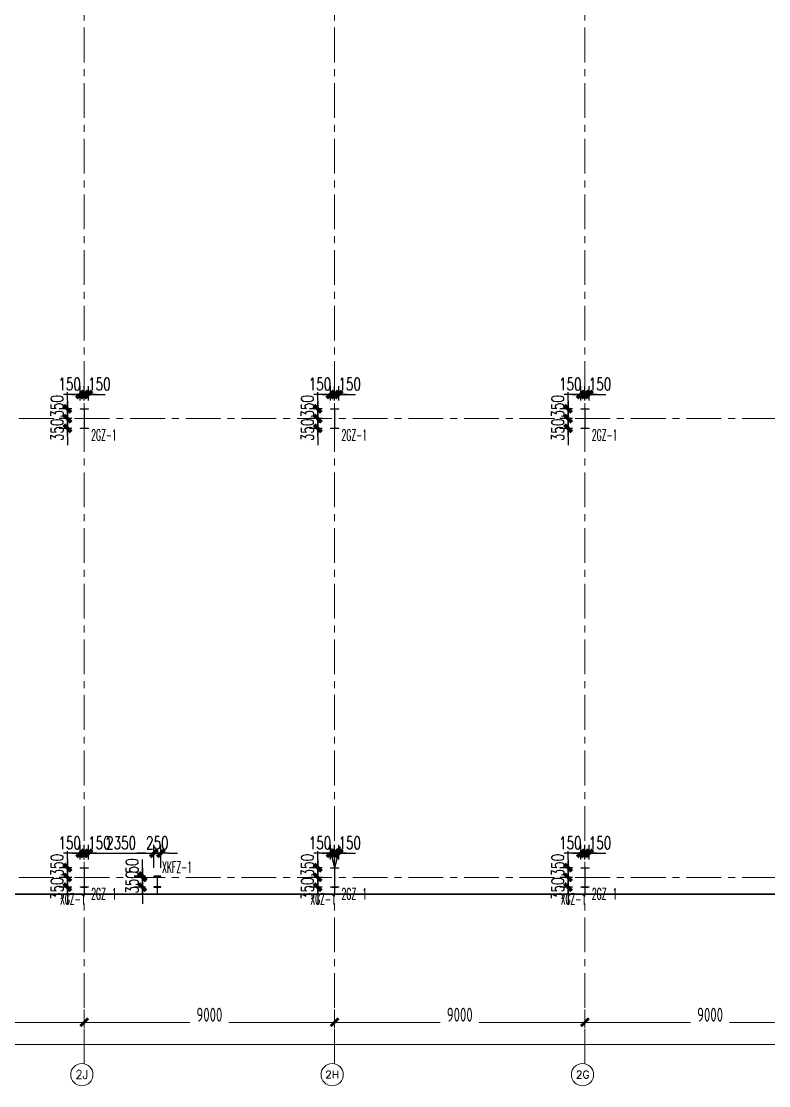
# Model space of a CAD drawing. Extents: x -1201378 to 2367219, y -619313 to 244905.
# Drawn here: x 141979 to 168850, y -71587 to -33310 of the extents above; entities that cross this region are included whole.
import ezdxf
from ezdxf.enums import TextEntityAlignment as Align

# ---------------------------------------------------------------- set-up
doc = ezdxf.new("R2010")
doc.units = 0
doc.header["$LTSCALE"] = 1000
doc.linetypes.add('CENTER', pattern=[2, 1.25, -0.25, 0.25, -0.25])
doc.linetypes.add('HIDDEN', pattern=[0.375, 0.25, -0.125])
doc.layers.get('0').update_dxf_attribs({"linetype": 'CONTINUOUS'})
doc.layers.get('Defpoints').update_dxf_attribs({"linetype": 'CONTINUOUS'})
for name, color, linetype in [('A-AXIS-DP', 126, 'CONTINUOUS'), ('S-CJGC', 5, 'CONTINUOUS'), ('S-DIMZ', 115, 'CONTINUOUS'), ('S-SGJ', 21, 'CONTINUOUS'), ('S-SHAPE2', 165, 'HIDDEN')]:
    doc.layers.add(name, color=color, linetype=linetype)
for name, color, linetype, lineweight in [('S-axis', 111, 'CONTINUOUS', 0), ('S-col', 2, 'CONTINUOUS', 0), ('S-dote', 5, 'CENTER', 0)]:
    doc.layers.add(name, color=color, linetype=linetype, lineweight=lineweight)
doc.styles.add('_TCH_AXIS', font='COMPLEX', dxfattribs={"bigfont": 'GBCBIG'})
doc.styles.add('SS1', font='tj-romans1.shx', dxfattribs={"width": 0.7, "bigfont": 'tj-hztxt1.shx'})
doc.styles.add('TSSD_Dimension', font='tssdeng.shx', dxfattribs={"width": 0.7, "bigfont": 'hztxt.shx'})
doc.dimstyles.new('S-150-ARCHI', dxfattribs={"dimscale": 150, "dimtxt": 3, "dimasz": 2, "dimexe": 2, "dimexo": 2, "dimgap": 1, "dimtad": 1, "dimdec": 0, "dimzin": 0, "dimdsep": 46, "dimtxsty": 'SS1', "dimblk1": 'TT', "dimblk2": 'TT', "dimsah": 1, "dimcen": 1, "dimclrd": 256, "dimclre": 256, "dimclrt": 256, "dimadec": 0, "dimazin": 0, "dimtfac": 1, "dimtdec": 0, "dimtix": 1, "dimtmove": 2, "dimatfit": 0, "dimldrblk": 'TT', "dimfxl": 2, "dimtolj": 1, "dimtzin": 0, "dimarcsym": 0})
doc.dimstyles.new('TSSD_200_200', dxfattribs={"dimtxt": 500, "dimasz": 200, "dimexe": 200, "dimexo": 500, "dimgap": 200, "dimtad": 1, "dimdec": 0, "dimzin": 0, "dimdsep": 46, "dimtxsty": 'TSSD_Dimension', "dimblk": 'ARCHTICK', "dimcen": 0, "dimdle": 200, "dimclrt": 7, "dimadec": 0, "dimazin": 0, "dimtfac": 1, "dimtdec": 0, "dimtix": 1, "dimtmove": 2, "dimatfit": 3, "dimfxl": 1, "dimtolj": 1, "dimtzin": 0, "dimarcsym": 0})

# ---------------------------------------------------------------- blocks, each defined once
blk = doc.blocks.new('_ArchTick')
at = {"color": 0, "linetype": 'ByBlock', "const_width": 0.5}
blk.add_lwpolyline([(-0.71, -0.71), (0.71, 0.71)], dxfattribs=at)
blk = doc.blocks.new('*D75')
at = {"layer": 'Defpoints', "color": 0, "transparency": 16777216}
for p in [(-164758, -268348), (-155758, -268348), (-155758, -269308)]:
    blk.add_point(p, dxfattribs=at)
at = {"layer": 'S-axis', "color": 0, "lineweight": -2, "transparency": 16777216}
for p, q in [((-164758, -268848), (-164758, -269508)), ((-155758, -268848), (-155758, -269508)), ((-164958, -269308), (-160957, -269308)), ((-155558, -269308), (-159560, -269308))]:
    blk.add_line(p, q, dxfattribs=at)
at = {"layer": 'S-axis', "color": 0, "lineweight": -2, "transparency": 16777216, "xscale": 200, "yscale": 200, "zscale": 200, "rotation": 180}
blk.add_blockref('_ArchTick', (-164758, -269308), dxfattribs=at)
at = {"layer": 'S-axis', "color": 0, "lineweight": -2, "transparency": 16777216, "xscale": 200, "yscale": 200, "zscale": 200}
blk.add_blockref('_ArchTick', (-155758, -269308), dxfattribs=at)
at = {"layer": 'S-axis', "color": 7, "transparency": 16777216, "insert": (-160258, -269033), "char_height": 500, "attachment_point": 5, "style": 'TSSD_Dimension'}
blk.add_mtext('\\A1;9000', dxfattribs=at)
blk = doc.blocks.new('*D76')
at = {"layer": 'Defpoints', "color": 0, "transparency": 16777216}
for p in [(-155758, -268348), (-146758, -268348), (-146758, -269308)]:
    blk.add_point(p, dxfattribs=at)
at = {"layer": 'S-axis', "color": 0, "lineweight": -2, "transparency": 16777216}
for p, q in [((-155758, -268848), (-155758, -269508)), ((-146758, -268848), (-146758, -269508)), ((-155958, -269308), (-151957, -269308)), ((-146558, -269308), (-150560, -269308))]:
    blk.add_line(p, q, dxfattribs=at)
at = {"layer": 'S-axis', "color": 0, "lineweight": -2, "transparency": 16777216, "xscale": 200, "yscale": 200, "zscale": 200, "rotation": 180}
blk.add_blockref('_ArchTick', (-155758, -269308), dxfattribs=at)
at = {"layer": 'S-axis', "color": 0, "lineweight": -2, "transparency": 16777216, "xscale": 200, "yscale": 200, "zscale": 200}
blk.add_blockref('_ArchTick', (-146758, -269308), dxfattribs=at)
at = {"layer": 'S-axis', "color": 7, "transparency": 16777216, "insert": (-151258, -269033), "char_height": 500, "attachment_point": 5, "style": 'TSSD_Dimension'}
blk.add_mtext('\\A1;9000', dxfattribs=at)
blk = doc.blocks.new('*D77')
at = {"layer": 'Defpoints', "color": 0, "transparency": 16777216}
for p in [(-146758, -268348), (-137758, -268348), (-137758, -269308)]:
    blk.add_point(p, dxfattribs=at)
at = {"layer": 'S-axis', "color": 0, "lineweight": -2, "transparency": 16777216}
for p, q in [((-146758, -268848), (-146758, -269508)), ((-137758, -268848), (-137758, -269508)), ((-146958, -269308), (-142957, -269308)), ((-137558, -269308), (-141560, -269308))]:
    blk.add_line(p, q, dxfattribs=at)
at = {"layer": 'S-axis', "color": 0, "lineweight": -2, "transparency": 16777216, "xscale": 200, "yscale": 200, "zscale": 200, "rotation": 180}
blk.add_blockref('_ArchTick', (-146758, -269308), dxfattribs=at)
at = {"layer": 'S-axis', "color": 0, "lineweight": -2, "transparency": 16777216, "xscale": 200, "yscale": 200, "zscale": 200}
blk.add_blockref('_ArchTick', (-137758, -269308), dxfattribs=at)
at = {"layer": 'S-axis', "color": 7, "transparency": 16777216, "insert": (-142258, -269033), "char_height": 500, "attachment_point": 5, "style": 'TSSD_Dimension'}
blk.add_mtext('\\A1;9000', dxfattribs=at)
blk = doc.blocks.new('*D78')
at = {"layer": 'Defpoints', "color": 0, "transparency": 16777216}
for p in [(-137758, -268348), (-128758, -268348), (-128758, -269308)]:
    blk.add_point(p, dxfattribs=at)
at = {"layer": 'S-axis', "color": 0, "lineweight": -2, "transparency": 16777216}
for p, q in [((-137758, -268848), (-137758, -269508)), ((-128758, -268848), (-128758, -269508)), ((-137958, -269308), (-133957, -269308)), ((-128558, -269308), (-132560, -269308))]:
    blk.add_line(p, q, dxfattribs=at)
at = {"layer": 'S-axis', "color": 0, "lineweight": -2, "transparency": 16777216, "xscale": 200, "yscale": 200, "zscale": 200, "rotation": 180}
blk.add_blockref('_ArchTick', (-137758, -269308), dxfattribs=at)
at = {"layer": 'S-axis', "color": 0, "lineweight": -2, "transparency": 16777216, "xscale": 200, "yscale": 200, "zscale": 200}
blk.add_blockref('_ArchTick', (-128758, -269308), dxfattribs=at)
at = {"layer": 'S-axis', "color": 7, "transparency": 16777216, "insert": (-133258, -269033), "char_height": 500, "attachment_point": 5, "style": 'TSSD_Dimension'}
blk.add_mtext('\\A1;9000', dxfattribs=at)
blk = doc.blocks.new('*D92')
at = {"layer": 'Defpoints', "color": 0, "transparency": 16777216}
for p in [(-240958, -268448), (-82958, -268448), (-82958, -270108)]:
    blk.add_point(p, dxfattribs=at)
at = {"layer": 'S-axis', "color": 0, "lineweight": -2, "transparency": 16777216}
for p, q in [((-240958, -268948), (-240958, -270308)), ((-82958, -268948), (-82958, -270308)), ((-241158, -270108), (-162899, -270108)), ((-82758, -270108), (-161018, -270108))]:
    blk.add_line(p, q, dxfattribs=at)
at = {"layer": 'S-axis', "color": 0, "lineweight": -2, "transparency": 16777216, "xscale": 200, "yscale": 200, "zscale": 200, "rotation": 180}
blk.add_blockref('_ArchTick', (-240958, -270108), dxfattribs=at)
at = {"layer": 'S-axis', "color": 0, "lineweight": -2, "transparency": 16777216, "xscale": 200, "yscale": 200, "zscale": 200}
blk.add_blockref('_ArchTick', (-82958, -270108), dxfattribs=at)
at = {"layer": 'S-axis', "color": 7, "transparency": 16777216, "insert": (-161958, -269833), "char_height": 500, "attachment_point": 5, "style": 'TSSD_Dimension'}
blk.add_mtext('\\A1;158000', dxfattribs=at)
blk = doc.blocks.new('nt66')
at = {"layer": 'S-col'}
blk.add_lwpolyline([(-195790, 766820), (-195490, 766820), (-195490, 766808), (-195636, 766808), (-195636, 766132), (-195490, 766132), (-195490, 766120), (-195790, 766120), (-195790, 766132), (-195644, 766132), (-195644, 766808), (-195790, 766808)], close=True, dxfattribs=at)
blk = doc.blocks.new('33333')
for p in [(-5214, -109900), (3786, -109900), (12786, -109900), (-5214, -126400), (3786, -126400), (12786, -126400)]:
    blk.add_blockref('nt66', p)
blk = doc.blocks.new('TT')
blk.add_line((-0.97, 0), (0.97, 0))
at = {"const_width": 0.45}
blk.add_lwpolyline([(-0.44, -0.44), (0.44, 0.44)], dxfattribs=at)
blk = doc.blocks.new('*D4357')
at = {"layer": 'Defpoints', "color": 0, "transparency": 16777216}
for p in [(144242, -63230), (144242, -63748), (144392, -63748)]:
    blk.add_point(p, dxfattribs=at)
at = {"layer": 'S-DIMZ', "lineweight": -2, "transparency": 16777216}
for p, q in [((144242, -63448), (144242, -62930)), ((144392, -63448), (144392, -62930)), ((143942, -63230), (143642, -63230)), ((144392, -63230), (144242, -63230)), ((144692, -63230), (144992, -63230))]:
    blk.add_line(p, q, dxfattribs=at)
at = {"layer": 'S-DIMZ', "lineweight": -2, "transparency": 16777216, "xscale": 300, "yscale": 300, "zscale": 300}
blk.add_blockref('TT', (144242, -63230), dxfattribs=at)
at = {"layer": 'S-DIMZ', "lineweight": -2, "transparency": 16777216, "xscale": 300, "yscale": 300, "zscale": 300, "rotation": 180}
blk.add_blockref('TT', (144392, -63230), dxfattribs=at)
at = {"layer": 'S-DIMZ', "transparency": 16777216, "insert": (144785, -62855), "char_height": 450, "attachment_point": 5, "style": 'SS1'}
blk.add_mtext('\\A1;150', dxfattribs=at)
blk = doc.blocks.new('*D4358')
at = {"layer": 'Defpoints', "color": 0, "transparency": 16777216}
for p in [(144092, -63230), (144092, -63748), (144242, -63748)]:
    blk.add_point(p, dxfattribs=at)
at = {"layer": 'S-DIMZ', "lineweight": -2, "transparency": 16777216}
for p, q in [((144092, -63448), (144092, -62930)), ((144242, -63448), (144242, -62930)), ((143792, -63230), (143492, -63230)), ((144242, -63230), (144092, -63230)), ((144542, -63230), (144842, -63230))]:
    blk.add_line(p, q, dxfattribs=at)
at = {"layer": 'S-DIMZ', "lineweight": -2, "transparency": 16777216, "xscale": 300, "yscale": 300, "zscale": 300}
blk.add_blockref('TT', (144092, -63230), dxfattribs=at)
at = {"layer": 'S-DIMZ', "lineweight": -2, "transparency": 16777216, "xscale": 300, "yscale": 300, "zscale": 300, "rotation": 180}
blk.add_blockref('TT', (144242, -63230), dxfattribs=at)
at = {"layer": 'S-DIMZ', "transparency": 16777216, "insert": (143716, -62855), "char_height": 450, "attachment_point": 5, "style": 'SS1'}
blk.add_mtext('\\A1;150', dxfattribs=at)
blk = doc.blocks.new('*D4359')
at = {"layer": 'Defpoints', "color": 0, "transparency": 16777216}
for p in [(144092, -63748), (143638, -64098), (144092, -64098)]:
    blk.add_point(p, dxfattribs=at)
at = {"layer": 'S-DIMZ', "lineweight": -2, "transparency": 16777216}
for p, q in [((143638, -63448), (143638, -63148)), ((143792, -63748), (143338, -63748)), ((143638, -63748), (143638, -64098)), ((143792, -64098), (143338, -64098)), ((143638, -64398), (143638, -64698))]:
    blk.add_line(p, q, dxfattribs=at)
at = {"layer": 'S-DIMZ', "lineweight": -2, "transparency": 16777216, "xscale": 300, "yscale": 300, "zscale": 300}
for p, rotation in [((143638, -63748), 270), ((143638, -64098), 90)]:
    blk.add_blockref('TT', p, dxfattribs=dict(at, rotation=rotation))
at = {"layer": 'S-DIMZ', "transparency": 16777216, "insert": (143263, -63655), "char_height": 450, "attachment_point": 5, "rotation": 90, "style": 'SS1'}
blk.add_mtext('\\A1;350', dxfattribs=at)
blk = doc.blocks.new('*D4360')
at = {"layer": 'Defpoints', "color": 0, "transparency": 16777216}
for p in [(144092, -64098), (143638, -64448), (144092, -64448)]:
    blk.add_point(p, dxfattribs=at)
at = {"layer": 'S-DIMZ', "lineweight": -2, "transparency": 16777216}
for p, q in [((143638, -63798), (143638, -63498)), ((143792, -64098), (143338, -64098)), ((143638, -64098), (143638, -64448)), ((143792, -64448), (143338, -64448)), ((143638, -64748), (143638, -65048))]:
    blk.add_line(p, q, dxfattribs=at)
at = {"layer": 'S-DIMZ', "lineweight": -2, "transparency": 16777216, "xscale": 300, "yscale": 300, "zscale": 300}
for p, rotation in [((143638, -64098), 270), ((143638, -64448), 90)]:
    blk.add_blockref('TT', p, dxfattribs=dict(at, rotation=rotation))
at = {"layer": 'S-DIMZ', "transparency": 16777216, "insert": (143263, -64502), "char_height": 450, "attachment_point": 5, "rotation": 90, "style": 'SS1'}
blk.add_mtext('\\A1;350', dxfattribs=at)
blk = doc.blocks.new('*D4361')
at = {"layer": 'Defpoints', "color": 0, "transparency": 16777216}
for p in [(153242, -63230), (153242, -63748), (153392, -63748)]:
    blk.add_point(p, dxfattribs=at)
at = {"layer": 'S-DIMZ', "lineweight": -2, "transparency": 16777216}
for p, q in [((153242, -63448), (153242, -62930)), ((153392, -63448), (153392, -62930)), ((152942, -63230), (152642, -63230)), ((153392, -63230), (153242, -63230)), ((153692, -63230), (153992, -63230))]:
    blk.add_line(p, q, dxfattribs=at)
at = {"layer": 'S-DIMZ', "lineweight": -2, "transparency": 16777216, "xscale": 300, "yscale": 300, "zscale": 300}
blk.add_blockref('TT', (153242, -63230), dxfattribs=at)
at = {"layer": 'S-DIMZ', "lineweight": -2, "transparency": 16777216, "xscale": 300, "yscale": 300, "zscale": 300, "rotation": 180}
blk.add_blockref('TT', (153392, -63230), dxfattribs=at)
at = {"layer": 'S-DIMZ', "transparency": 16777216, "insert": (153785, -62855), "char_height": 450, "attachment_point": 5, "style": 'SS1'}
blk.add_mtext('\\A1;150', dxfattribs=at)
blk = doc.blocks.new('*D4362')
at = {"layer": 'Defpoints', "color": 0, "transparency": 16777216}
for p in [(153092, -63230), (153092, -63748), (153242, -63748)]:
    blk.add_point(p, dxfattribs=at)
at = {"layer": 'S-DIMZ', "lineweight": -2, "transparency": 16777216}
for p, q in [((153092, -63448), (153092, -62930)), ((153242, -63448), (153242, -62930)), ((152792, -63230), (152492, -63230)), ((153242, -63230), (153092, -63230)), ((153542, -63230), (153842, -63230))]:
    blk.add_line(p, q, dxfattribs=at)
at = {"layer": 'S-DIMZ', "lineweight": -2, "transparency": 16777216, "xscale": 300, "yscale": 300, "zscale": 300}
blk.add_blockref('TT', (153092, -63230), dxfattribs=at)
at = {"layer": 'S-DIMZ', "lineweight": -2, "transparency": 16777216, "xscale": 300, "yscale": 300, "zscale": 300, "rotation": 180}
blk.add_blockref('TT', (153242, -63230), dxfattribs=at)
at = {"layer": 'S-DIMZ', "transparency": 16777216, "insert": (152716, -62855), "char_height": 450, "attachment_point": 5, "style": 'SS1'}
blk.add_mtext('\\A1;150', dxfattribs=at)
blk = doc.blocks.new('*D4363')
at = {"layer": 'Defpoints', "color": 0, "transparency": 16777216}
for p in [(153092, -63748), (152638, -64098), (153092, -64098)]:
    blk.add_point(p, dxfattribs=at)
at = {"layer": 'S-DIMZ', "lineweight": -2, "transparency": 16777216}
for p, q in [((152638, -63448), (152638, -63148)), ((152792, -63748), (152338, -63748)), ((152638, -63748), (152638, -64098)), ((152792, -64098), (152338, -64098)), ((152638, -64398), (152638, -64698))]:
    blk.add_line(p, q, dxfattribs=at)
at = {"layer": 'S-DIMZ', "lineweight": -2, "transparency": 16777216, "xscale": 300, "yscale": 300, "zscale": 300}
for p, rotation in [((152638, -63748), 270), ((152638, -64098), 90)]:
    blk.add_blockref('TT', p, dxfattribs=dict(at, rotation=rotation))
at = {"layer": 'S-DIMZ', "transparency": 16777216, "insert": (152263, -63655), "char_height": 450, "attachment_point": 5, "rotation": 90, "style": 'SS1'}
blk.add_mtext('\\A1;350', dxfattribs=at)
blk = doc.blocks.new('*D4364')
at = {"layer": 'Defpoints', "color": 0, "transparency": 16777216}
for p in [(153092, -64098), (152638, -64448), (153092, -64448)]:
    blk.add_point(p, dxfattribs=at)
at = {"layer": 'S-DIMZ', "lineweight": -2, "transparency": 16777216}
for p, q in [((152638, -63798), (152638, -63498)), ((152792, -64098), (152338, -64098)), ((152638, -64098), (152638, -64448)), ((152792, -64448), (152338, -64448)), ((152638, -64748), (152638, -65048))]:
    blk.add_line(p, q, dxfattribs=at)
at = {"layer": 'S-DIMZ', "lineweight": -2, "transparency": 16777216, "xscale": 300, "yscale": 300, "zscale": 300}
for p, rotation in [((152638, -64098), 270), ((152638, -64448), 90)]:
    blk.add_blockref('TT', p, dxfattribs=dict(at, rotation=rotation))
at = {"layer": 'S-DIMZ', "transparency": 16777216, "insert": (152263, -64502), "char_height": 450, "attachment_point": 5, "rotation": 90, "style": 'SS1'}
blk.add_mtext('\\A1;350', dxfattribs=at)
blk = doc.blocks.new('*D4365')
at = {"layer": 'Defpoints', "color": 0, "transparency": 16777216}
for p in [(162242, -63230), (162242, -63748), (162392, -63748)]:
    blk.add_point(p, dxfattribs=at)
at = {"layer": 'S-DIMZ', "lineweight": -2, "transparency": 16777216}
for p, q in [((162242, -63448), (162242, -62930)), ((162392, -63448), (162392, -62930)), ((161942, -63230), (161642, -63230)), ((162392, -63230), (162242, -63230)), ((162692, -63230), (162992, -63230))]:
    blk.add_line(p, q, dxfattribs=at)
at = {"layer": 'S-DIMZ', "lineweight": -2, "transparency": 16777216, "xscale": 300, "yscale": 300, "zscale": 300}
blk.add_blockref('TT', (162242, -63230), dxfattribs=at)
at = {"layer": 'S-DIMZ', "lineweight": -2, "transparency": 16777216, "xscale": 300, "yscale": 300, "zscale": 300, "rotation": 180}
blk.add_blockref('TT', (162392, -63230), dxfattribs=at)
at = {"layer": 'S-DIMZ', "transparency": 16777216, "insert": (162785, -62855), "char_height": 450, "attachment_point": 5, "style": 'SS1'}
blk.add_mtext('\\A1;150', dxfattribs=at)
blk = doc.blocks.new('*D4366')
at = {"layer": 'Defpoints', "color": 0, "transparency": 16777216}
for p in [(162092, -63230), (162092, -63748), (162242, -63748)]:
    blk.add_point(p, dxfattribs=at)
at = {"layer": 'S-DIMZ', "lineweight": -2, "transparency": 16777216}
for p, q in [((162092, -63448), (162092, -62930)), ((162242, -63448), (162242, -62930)), ((161792, -63230), (161492, -63230)), ((162242, -63230), (162092, -63230)), ((162542, -63230), (162842, -63230))]:
    blk.add_line(p, q, dxfattribs=at)
at = {"layer": 'S-DIMZ', "lineweight": -2, "transparency": 16777216, "xscale": 300, "yscale": 300, "zscale": 300}
blk.add_blockref('TT', (162092, -63230), dxfattribs=at)
at = {"layer": 'S-DIMZ', "lineweight": -2, "transparency": 16777216, "xscale": 300, "yscale": 300, "zscale": 300, "rotation": 180}
blk.add_blockref('TT', (162242, -63230), dxfattribs=at)
at = {"layer": 'S-DIMZ', "transparency": 16777216, "insert": (161716, -62855), "char_height": 450, "attachment_point": 5, "style": 'SS1'}
blk.add_mtext('\\A1;150', dxfattribs=at)
blk = doc.blocks.new('*D4367')
at = {"layer": 'Defpoints', "color": 0, "transparency": 16777216}
for p in [(162092, -63748), (161638, -64098), (162092, -64098)]:
    blk.add_point(p, dxfattribs=at)
at = {"layer": 'S-DIMZ', "lineweight": -2, "transparency": 16777216}
for p, q in [((161638, -63448), (161638, -63148)), ((161792, -63748), (161338, -63748)), ((161638, -63748), (161638, -64098)), ((161792, -64098), (161338, -64098)), ((161638, -64398), (161638, -64698))]:
    blk.add_line(p, q, dxfattribs=at)
at = {"layer": 'S-DIMZ', "lineweight": -2, "transparency": 16777216, "xscale": 300, "yscale": 300, "zscale": 300}
for p, rotation in [((161638, -63748), 270), ((161638, -64098), 90)]:
    blk.add_blockref('TT', p, dxfattribs=dict(at, rotation=rotation))
at = {"layer": 'S-DIMZ', "transparency": 16777216, "insert": (161263, -63655), "char_height": 450, "attachment_point": 5, "rotation": 90, "style": 'SS1'}
blk.add_mtext('\\A1;350', dxfattribs=at)
blk = doc.blocks.new('*D4368')
at = {"layer": 'Defpoints', "color": 0, "transparency": 16777216}
for p in [(162092, -64098), (161638, -64448), (162092, -64448)]:
    blk.add_point(p, dxfattribs=at)
at = {"layer": 'S-DIMZ', "lineweight": -2, "transparency": 16777216}
for p, q in [((161638, -63798), (161638, -63498)), ((161792, -64098), (161338, -64098)), ((161638, -64098), (161638, -64448)), ((161792, -64448), (161338, -64448)), ((161638, -64748), (161638, -65048))]:
    blk.add_line(p, q, dxfattribs=at)
at = {"layer": 'S-DIMZ', "lineweight": -2, "transparency": 16777216, "xscale": 300, "yscale": 300, "zscale": 300}
for p, rotation in [((161638, -64098), 270), ((161638, -64448), 90)]:
    blk.add_blockref('TT', p, dxfattribs=dict(at, rotation=rotation))
at = {"layer": 'S-DIMZ', "transparency": 16777216, "insert": (161263, -64502), "char_height": 450, "attachment_point": 5, "rotation": 90, "style": 'SS1'}
blk.add_mtext('\\A1;350', dxfattribs=at)
blk = doc.blocks.new('*D4425')
at = {"layer": 'Defpoints', "color": 0, "transparency": 16777216}
for p in [(144242, -46730), (144242, -47248), (144392, -47248)]:
    blk.add_point(p, dxfattribs=at)
at = {"layer": 'S-DIMZ', "lineweight": -2, "transparency": 16777216}
for p, q in [((144242, -46948), (144242, -46430)), ((144392, -46948), (144392, -46430)), ((143942, -46730), (143642, -46730)), ((144392, -46730), (144242, -46730)), ((144692, -46730), (144992, -46730))]:
    blk.add_line(p, q, dxfattribs=at)
at = {"layer": 'S-DIMZ', "lineweight": -2, "transparency": 16777216, "xscale": 300, "yscale": 300, "zscale": 300}
blk.add_blockref('TT', (144242, -46730), dxfattribs=at)
at = {"layer": 'S-DIMZ', "lineweight": -2, "transparency": 16777216, "xscale": 300, "yscale": 300, "zscale": 300, "rotation": 180}
blk.add_blockref('TT', (144392, -46730), dxfattribs=at)
at = {"layer": 'S-DIMZ', "transparency": 16777216, "insert": (144785, -46355), "char_height": 450, "attachment_point": 5, "style": 'SS1'}
blk.add_mtext('\\A1;150', dxfattribs=at)
blk = doc.blocks.new('*D4426')
at = {"layer": 'Defpoints', "color": 0, "transparency": 16777216}
for p in [(144092, -46730), (144092, -47248), (144242, -47248)]:
    blk.add_point(p, dxfattribs=at)
at = {"layer": 'S-DIMZ', "lineweight": -2, "transparency": 16777216}
for p, q in [((144092, -46948), (144092, -46430)), ((144242, -46948), (144242, -46430)), ((143792, -46730), (143492, -46730)), ((144242, -46730), (144092, -46730)), ((144542, -46730), (144842, -46730))]:
    blk.add_line(p, q, dxfattribs=at)
at = {"layer": 'S-DIMZ', "lineweight": -2, "transparency": 16777216, "xscale": 300, "yscale": 300, "zscale": 300}
blk.add_blockref('TT', (144092, -46730), dxfattribs=at)
at = {"layer": 'S-DIMZ', "lineweight": -2, "transparency": 16777216, "xscale": 300, "yscale": 300, "zscale": 300, "rotation": 180}
blk.add_blockref('TT', (144242, -46730), dxfattribs=at)
at = {"layer": 'S-DIMZ', "transparency": 16777216, "insert": (143716, -46355), "char_height": 450, "attachment_point": 5, "style": 'SS1'}
blk.add_mtext('\\A1;150', dxfattribs=at)
blk = doc.blocks.new('*D4427')
at = {"layer": 'Defpoints', "color": 0, "transparency": 16777216}
for p in [(144092, -47248), (143638, -47598), (144092, -47598)]:
    blk.add_point(p, dxfattribs=at)
at = {"layer": 'S-DIMZ', "lineweight": -2, "transparency": 16777216}
for p, q in [((143638, -46948), (143638, -46648)), ((143792, -47248), (143338, -47248)), ((143638, -47248), (143638, -47598)), ((143792, -47598), (143338, -47598)), ((143638, -47898), (143638, -48198))]:
    blk.add_line(p, q, dxfattribs=at)
at = {"layer": 'S-DIMZ', "lineweight": -2, "transparency": 16777216, "xscale": 300, "yscale": 300, "zscale": 300}
for p, rotation in [((143638, -47248), 270), ((143638, -47598), 90)]:
    blk.add_blockref('TT', p, dxfattribs=dict(at, rotation=rotation))
at = {"layer": 'S-DIMZ', "transparency": 16777216, "insert": (143263, -47155), "char_height": 450, "attachment_point": 5, "rotation": 90, "style": 'SS1'}
blk.add_mtext('\\A1;350', dxfattribs=at)
blk = doc.blocks.new('*D4428')
at = {"layer": 'Defpoints', "color": 0, "transparency": 16777216}
for p in [(144092, -47598), (143638, -47948), (144092, -47948)]:
    blk.add_point(p, dxfattribs=at)
at = {"layer": 'S-DIMZ', "lineweight": -2, "transparency": 16777216}
for p, q in [((143638, -47298), (143638, -46998)), ((143792, -47598), (143338, -47598)), ((143638, -47598), (143638, -47948)), ((143792, -47948), (143338, -47948)), ((143638, -48248), (143638, -48548))]:
    blk.add_line(p, q, dxfattribs=at)
at = {"layer": 'S-DIMZ', "lineweight": -2, "transparency": 16777216, "xscale": 300, "yscale": 300, "zscale": 300}
for p, rotation in [((143638, -47598), 270), ((143638, -47948), 90)]:
    blk.add_blockref('TT', p, dxfattribs=dict(at, rotation=rotation))
at = {"layer": 'S-DIMZ', "transparency": 16777216, "insert": (143263, -48002), "char_height": 450, "attachment_point": 5, "rotation": 90, "style": 'SS1'}
blk.add_mtext('\\A1;350', dxfattribs=at)
blk = doc.blocks.new('*D4393')
at = {"layer": 'Defpoints', "color": 0, "transparency": 16777216}
for p in [(153242, -46730), (153242, -47248), (153392, -47248)]:
    blk.add_point(p, dxfattribs=at)
at = {"layer": 'S-DIMZ', "lineweight": -2, "transparency": 16777216}
for p, q in [((153242, -46948), (153242, -46430)), ((153392, -46948), (153392, -46430)), ((152942, -46730), (152642, -46730)), ((153392, -46730), (153242, -46730)), ((153692, -46730), (153992, -46730))]:
    blk.add_line(p, q, dxfattribs=at)
at = {"layer": 'S-DIMZ', "lineweight": -2, "transparency": 16777216, "xscale": 300, "yscale": 300, "zscale": 300}
blk.add_blockref('TT', (153242, -46730), dxfattribs=at)
at = {"layer": 'S-DIMZ', "lineweight": -2, "transparency": 16777216, "xscale": 300, "yscale": 300, "zscale": 300, "rotation": 180}
blk.add_blockref('TT', (153392, -46730), dxfattribs=at)
at = {"layer": 'S-DIMZ', "transparency": 16777216, "insert": (153785, -46355), "char_height": 450, "attachment_point": 5, "style": 'SS1'}
blk.add_mtext('\\A1;150', dxfattribs=at)
blk = doc.blocks.new('*D4394')
at = {"layer": 'Defpoints', "color": 0, "transparency": 16777216}
for p in [(153092, -46730), (153092, -47248), (153242, -47248)]:
    blk.add_point(p, dxfattribs=at)
at = {"layer": 'S-DIMZ', "lineweight": -2, "transparency": 16777216}
for p, q in [((153092, -46948), (153092, -46430)), ((153242, -46948), (153242, -46430)), ((152792, -46730), (152492, -46730)), ((153242, -46730), (153092, -46730)), ((153542, -46730), (153842, -46730))]:
    blk.add_line(p, q, dxfattribs=at)
at = {"layer": 'S-DIMZ', "lineweight": -2, "transparency": 16777216, "xscale": 300, "yscale": 300, "zscale": 300}
blk.add_blockref('TT', (153092, -46730), dxfattribs=at)
at = {"layer": 'S-DIMZ', "lineweight": -2, "transparency": 16777216, "xscale": 300, "yscale": 300, "zscale": 300, "rotation": 180}
blk.add_blockref('TT', (153242, -46730), dxfattribs=at)
at = {"layer": 'S-DIMZ', "transparency": 16777216, "insert": (152716, -46355), "char_height": 450, "attachment_point": 5, "style": 'SS1'}
blk.add_mtext('\\A1;150', dxfattribs=at)
blk = doc.blocks.new('*D4395')
at = {"layer": 'Defpoints', "color": 0, "transparency": 16777216}
for p in [(153092, -47248), (152638, -47598), (153092, -47598)]:
    blk.add_point(p, dxfattribs=at)
at = {"layer": 'S-DIMZ', "lineweight": -2, "transparency": 16777216}
for p, q in [((152638, -46948), (152638, -46648)), ((152792, -47248), (152338, -47248)), ((152638, -47248), (152638, -47598)), ((152792, -47598), (152338, -47598)), ((152638, -47898), (152638, -48198))]:
    blk.add_line(p, q, dxfattribs=at)
at = {"layer": 'S-DIMZ', "lineweight": -2, "transparency": 16777216, "xscale": 300, "yscale": 300, "zscale": 300}
for p, rotation in [((152638, -47248), 270), ((152638, -47598), 90)]:
    blk.add_blockref('TT', p, dxfattribs=dict(at, rotation=rotation))
at = {"layer": 'S-DIMZ', "transparency": 16777216, "insert": (152263, -47155), "char_height": 450, "attachment_point": 5, "rotation": 90, "style": 'SS1'}
blk.add_mtext('\\A1;350', dxfattribs=at)
blk = doc.blocks.new('*D4396')
at = {"layer": 'Defpoints', "color": 0, "transparency": 16777216}
for p in [(153092, -47598), (152638, -47948), (153092, -47948)]:
    blk.add_point(p, dxfattribs=at)
at = {"layer": 'S-DIMZ', "lineweight": -2, "transparency": 16777216}
for p, q in [((152638, -47298), (152638, -46998)), ((152792, -47598), (152338, -47598)), ((152638, -47598), (152638, -47948)), ((152792, -47948), (152338, -47948)), ((152638, -48248), (152638, -48548))]:
    blk.add_line(p, q, dxfattribs=at)
at = {"layer": 'S-DIMZ', "lineweight": -2, "transparency": 16777216, "xscale": 300, "yscale": 300, "zscale": 300}
for p, rotation in [((152638, -47598), 270), ((152638, -47948), 90)]:
    blk.add_blockref('TT', p, dxfattribs=dict(at, rotation=rotation))
at = {"layer": 'S-DIMZ', "transparency": 16777216, "insert": (152263, -48002), "char_height": 450, "attachment_point": 5, "rotation": 90, "style": 'SS1'}
blk.add_mtext('\\A1;350', dxfattribs=at)
blk = doc.blocks.new('*D4397')
at = {"layer": 'Defpoints', "color": 0, "transparency": 16777216}
for p in [(162242, -46730), (162242, -47248), (162392, -47248)]:
    blk.add_point(p, dxfattribs=at)
at = {"layer": 'S-DIMZ', "lineweight": -2, "transparency": 16777216}
for p, q in [((162242, -46948), (162242, -46430)), ((162392, -46948), (162392, -46430)), ((161942, -46730), (161642, -46730)), ((162392, -46730), (162242, -46730)), ((162692, -46730), (162992, -46730))]:
    blk.add_line(p, q, dxfattribs=at)
at = {"layer": 'S-DIMZ', "lineweight": -2, "transparency": 16777216, "xscale": 300, "yscale": 300, "zscale": 300}
blk.add_blockref('TT', (162242, -46730), dxfattribs=at)
at = {"layer": 'S-DIMZ', "lineweight": -2, "transparency": 16777216, "xscale": 300, "yscale": 300, "zscale": 300, "rotation": 180}
blk.add_blockref('TT', (162392, -46730), dxfattribs=at)
at = {"layer": 'S-DIMZ', "transparency": 16777216, "insert": (162785, -46355), "char_height": 450, "attachment_point": 5, "style": 'SS1'}
blk.add_mtext('\\A1;150', dxfattribs=at)
blk = doc.blocks.new('*D4398')
at = {"layer": 'Defpoints', "color": 0, "transparency": 16777216}
for p in [(162092, -46730), (162092, -47248), (162242, -47248)]:
    blk.add_point(p, dxfattribs=at)
at = {"layer": 'S-DIMZ', "lineweight": -2, "transparency": 16777216}
for p, q in [((162092, -46948), (162092, -46430)), ((162242, -46948), (162242, -46430)), ((161792, -46730), (161492, -46730)), ((162242, -46730), (162092, -46730)), ((162542, -46730), (162842, -46730))]:
    blk.add_line(p, q, dxfattribs=at)
at = {"layer": 'S-DIMZ', "lineweight": -2, "transparency": 16777216, "xscale": 300, "yscale": 300, "zscale": 300}
blk.add_blockref('TT', (162092, -46730), dxfattribs=at)
at = {"layer": 'S-DIMZ', "lineweight": -2, "transparency": 16777216, "xscale": 300, "yscale": 300, "zscale": 300, "rotation": 180}
blk.add_blockref('TT', (162242, -46730), dxfattribs=at)
at = {"layer": 'S-DIMZ', "transparency": 16777216, "insert": (161716, -46355), "char_height": 450, "attachment_point": 5, "style": 'SS1'}
blk.add_mtext('\\A1;150', dxfattribs=at)
blk = doc.blocks.new('*D4399')
at = {"layer": 'Defpoints', "color": 0, "transparency": 16777216}
for p in [(162092, -47248), (161638, -47598), (162092, -47598)]:
    blk.add_point(p, dxfattribs=at)
at = {"layer": 'S-DIMZ', "lineweight": -2, "transparency": 16777216}
for p, q in [((161638, -46948), (161638, -46648)), ((161792, -47248), (161338, -47248)), ((161638, -47248), (161638, -47598)), ((161792, -47598), (161338, -47598)), ((161638, -47898), (161638, -48198))]:
    blk.add_line(p, q, dxfattribs=at)
at = {"layer": 'S-DIMZ', "lineweight": -2, "transparency": 16777216, "xscale": 300, "yscale": 300, "zscale": 300}
for p, rotation in [((161638, -47248), 270), ((161638, -47598), 90)]:
    blk.add_blockref('TT', p, dxfattribs=dict(at, rotation=rotation))
at = {"layer": 'S-DIMZ', "transparency": 16777216, "insert": (161263, -47155), "char_height": 450, "attachment_point": 5, "rotation": 90, "style": 'SS1'}
blk.add_mtext('\\A1;350', dxfattribs=at)
blk = doc.blocks.new('*D4400')
at = {"layer": 'Defpoints', "color": 0, "transparency": 16777216}
for p in [(162092, -47598), (161638, -47948), (162092, -47948)]:
    blk.add_point(p, dxfattribs=at)
at = {"layer": 'S-DIMZ', "lineweight": -2, "transparency": 16777216}
for p, q in [((161638, -47298), (161638, -46998)), ((161792, -47598), (161338, -47598)), ((161638, -47598), (161638, -47948)), ((161792, -47948), (161338, -47948)), ((161638, -48248), (161638, -48548))]:
    blk.add_line(p, q, dxfattribs=at)
at = {"layer": 'S-DIMZ', "lineweight": -2, "transparency": 16777216, "xscale": 300, "yscale": 300, "zscale": 300}
for p, rotation in [((161638, -47598), 270), ((161638, -47948), 90)]:
    blk.add_blockref('TT', p, dxfattribs=dict(at, rotation=rotation))
at = {"layer": 'S-DIMZ', "transparency": 16777216, "insert": (161263, -48002), "char_height": 450, "attachment_point": 5, "rotation": 90, "style": 'SS1'}
blk.add_mtext('\\A1;350', dxfattribs=at)
blk = doc.blocks.new('S-CJGC')
at = {"layer": 'S-CJGC'}
for p, q in [((-131, -119), (0, 381)), ((131, -119), (0, 381)), ((0, 381), (0, 0)), ((0, 0), (-131, -119)), ((0, 0), (131, -119))]:
    blk.add_line(p, q, dxfattribs=at)
blk.add_solid([(131, -119), (0, 0), (0, 381)], dxfattribs=at)
blk = doc.blocks.new('*D6718')
at = {"layer": 'Defpoints', "color": 0, "transparency": 16777216}
for p in [(146742, -63230), (144392, -63748), (146742, -64048)]:
    blk.add_point(p, dxfattribs=at)
at = {"layer": 'S-DIMZ', "lineweight": -2, "transparency": 16777216}
for p, q in [((144392, -63448), (144392, -62930)), ((146742, -63748), (146742, -62930)), ((144692, -63230), (146442, -63230))]:
    blk.add_line(p, q, dxfattribs=at)
at = {"layer": 'S-DIMZ', "lineweight": -2, "transparency": 16777216, "xscale": 300, "yscale": 300, "zscale": 300, "rotation": 180}
blk.add_blockref('TT', (144392, -63230), dxfattribs=at)
at = {"layer": 'S-DIMZ', "lineweight": -2, "transparency": 16777216, "xscale": 300, "yscale": 300, "zscale": 300}
blk.add_blockref('TT', (146742, -63230), dxfattribs=at)
at = {"layer": 'S-DIMZ', "transparency": 16777216, "insert": (145567, -62855), "char_height": 450, "attachment_point": 5, "style": 'SS1'}
blk.add_mtext('\\A1;2350', dxfattribs=at)
blk = doc.blocks.new('*D6719')
at = {"layer": 'Defpoints', "color": 0, "transparency": 16777216}
for p in [(146992, -63230), (146742, -64048), (146992, -64048)]:
    blk.add_point(p, dxfattribs=at)
at = {"layer": 'S-DIMZ', "lineweight": -2, "transparency": 16777216}
for p, q in [((146742, -63748), (146742, -62930)), ((146992, -63748), (146992, -62930)), ((146442, -63230), (146142, -63230)), ((146742, -63230), (146992, -63230)), ((147292, -63230), (147592, -63230))]:
    blk.add_line(p, q, dxfattribs=at)
at = {"layer": 'S-DIMZ', "lineweight": -2, "transparency": 16777216, "xscale": 300, "yscale": 300, "zscale": 300}
blk.add_blockref('TT', (146742, -63230), dxfattribs=at)
at = {"layer": 'S-DIMZ', "lineweight": -2, "transparency": 16777216, "xscale": 300, "yscale": 300, "zscale": 300, "rotation": 180}
blk.add_blockref('TT', (146992, -63230), dxfattribs=at)
at = {"layer": 'S-DIMZ', "transparency": 16777216, "insert": (146867, -62855), "char_height": 450, "attachment_point": 5, "style": 'SS1'}
blk.add_mtext('\\A1;250', dxfattribs=at)
blk = doc.blocks.new('*D6720')
at = {"layer": 'Defpoints', "color": 0, "transparency": 16777216}
for p in [(146335, -64098), (146742, -64048), (146742, -64098)]:
    blk.add_point(p, dxfattribs=at)
at = {"layer": 'S-DIMZ', "lineweight": -2, "transparency": 16777216}
for p, q in [((146335, -63748), (146335, -63448)), ((146442, -64048), (146035, -64048)), ((146442, -64098), (146035, -64098)), ((146335, -64048), (146335, -64098)), ((146335, -64398), (146335, -64698))]:
    blk.add_line(p, q, dxfattribs=at)
at = {"layer": 'S-DIMZ', "lineweight": -2, "transparency": 16777216, "xscale": 300, "yscale": 300, "zscale": 300}
for p, rotation in [((146335, -64048), 270), ((146335, -64098), 90)]:
    blk.add_blockref('TT', p, dxfattribs=dict(at, rotation=rotation))
at = {"layer": 'S-DIMZ', "transparency": 16777216, "insert": (145960, -63681), "char_height": 450, "attachment_point": 5, "rotation": 90, "style": 'SS1'}
blk.add_mtext('\\A1;50', dxfattribs=at)
blk = doc.blocks.new('*D6721')
at = {"layer": 'Defpoints', "color": 0, "transparency": 16777216}
for p in [(146742, -64098), (146335, -64448), (146742, -64448)]:
    blk.add_point(p, dxfattribs=at)
at = {"layer": 'S-DIMZ', "lineweight": -2, "transparency": 16777216}
for p, q in [((146335, -63798), (146335, -63498)), ((146442, -64098), (146035, -64098)), ((146335, -64098), (146335, -64448)), ((146442, -64448), (146035, -64448)), ((146335, -64748), (146335, -65048))]:
    blk.add_line(p, q, dxfattribs=at)
at = {"layer": 'S-DIMZ', "lineweight": -2, "transparency": 16777216, "xscale": 300, "yscale": 300, "zscale": 300}
for p, rotation in [((146335, -64098), 270), ((146335, -64448), 90)]:
    blk.add_blockref('TT', p, dxfattribs=dict(at, rotation=rotation))
at = {"layer": 'S-DIMZ', "transparency": 16777216, "insert": (145960, -64273), "char_height": 450, "attachment_point": 5, "rotation": 90, "style": 'SS1'}
blk.add_mtext('\\A1;350', dxfattribs=at)
blk = doc.blocks.new('2#轴网')
at = {"layer": 'S-axis'}
for centre in [(-155843.4, -271187), (-146843.4, -271187), (-137843.4, -271187)]:
    blk.add_circle(centre, 400, dxfattribs=at)
at = {"layer": 'S-dote'}
for p, q in [((-155758.5, -270787), (-155758.5, -175298.2)), ((-146758.5, -270787), (-146758.5, -175298.2)), ((-137758.5, -270787), (-137758.5, -175298.2)), ((-74854.3, -247598.2), (-251154.3, -247598.2)), ((-74854.3, -264098.2), (-251154.3, -264098.2))]:
    blk.add_line(p, q, dxfattribs=at)
at = {"layer": 'S-axis', "style": '_TCH_AXIS'}
for s, height, p, p2 in [('2J', 314.07, (-156075.2, -271344.1), (-155611.5, -271344.1)), ('2H', 260.31, (-147091.3, -271317.2), (-146595.5, -271317.2)), ('2G', 270.86, (-138088.4, -271322.5), (-137598.3, -271322.5))]:
    blk.add_text(s, height=height, dxfattribs=at).set_placement(p, p2, align=Align.FIT)
at = {"layer": 'S-axis'}
for base, p1, p2, picture, middle in [((-82958.5, -270108.2), (-240958.5, -268448.2), (-82958.5, -268448.2), '*D92', (-161958.5, -269833.2)), ((-155758.5, -269308.2), (-164758.5, -268348.2), (-155758.5, -268348.2), '*D75', (-160258.5, -269033.2)), ((-146758.5, -269308.2), (-155758.5, -268348.2), (-146758.5, -268348.2), '*D76', (-151258.5, -269033.2)), ((-137758.5, -269308.2), (-146758.5, -268348.2), (-137758.5, -268348.2), '*D77', (-142258.5, -269033.2)), ((-128758.5, -269308.2), (-137758.5, -268348.2), (-128758.5, -268348.2), '*D78', (-133258.5, -269033.2))]:
    dim = blk.add_linear_dim(base=base, p1=p1, p2=p2, angle=0, dimstyle='TSSD_200_200', dxfattribs=at)
    dim.commit()
    dim.dimension.update_dxf_attribs({"geometry": picture, "text_midpoint": middle, "dimtype": 161})

msp = doc.modelspace()

# ---------------------------------------------------------------- linework, layer by layer
at = {"layer": 'A-AXIS-DP', "color": 1, "ltscale": 10000}
msp.add_lwpolyline([(146741.5, -64436.2), (146741.5, -64448.2), (146991.5, -64448.2), (146991.5, -64436.2), (146870.5, -64436.2), (146870.5, -64060.2), (146991.5, -64060.2), (146991.5, -64048.2), (146741.5, -64048.2), (146741.5, -64060.2), (146862.5, -64060.2), (146862.5, -64436.2)], close=True, dxfattribs=at)
at = {"layer": 'S-col'}
for points in [[(144341.5, -64698.2), (144141.5, -64698.2), (144141.5, -64686.2), (144237.5, -64686.2), (144237.5, -64460.2), (144141.5, -64460.2), (144141.5, -64448.2), (144341.5, -64448.2), (144341.5, -64460.2), (144245.5, -64460.2), (144245.5, -64686.2), (144341.5, -64686.2)], [(153341.5, -64698.2), (153141.5, -64698.2), (153141.5, -64686.2), (153237.5, -64686.2), (153237.5, -64460.2), (153141.5, -64460.2), (153141.5, -64448.2), (153341.5, -64448.2), (153341.5, -64460.2), (153245.5, -64460.2), (153245.5, -64686.2), (153341.5, -64686.2)], [(162341.5, -64698.2), (162141.5, -64698.2), (162141.5, -64686.2), (162237.5, -64686.2), (162237.5, -64460.2), (162141.5, -64460.2), (162141.5, -64448.2), (162341.5, -64448.2), (162341.5, -64460.2), (162245.5, -64460.2), (162245.5, -64686.2), (162341.5, -64686.2)]]:
    msp.add_lwpolyline(points, close=True, dxfattribs=at)
at = {"layer": 'S-col', "color": 3}
msp.add_lwpolyline([(146766.5, -64448.2), (146966.5, -64448.2), (146966.5, -64460.2), (146870.5, -64460.2), (146870.5, -64686.2), (146966.5, -64686.2), (146966.5, -64698.2), (146766.5, -64698.2), (146766.5, -64686.2), (146862.5, -64686.2), (146862.5, -64460.2), (146766.5, -64460.2)], close=True, dxfattribs=at)
at = {"layer": 'S-SHAPE2', "ltscale": 2, "const_width": 50}
msp.add_lwpolyline([(216991.5, -39196.8), (216991.5, -64698.2), (59091.5, -64698.2), (59091.5, -47113.7), (80543.5, 19001.8), (216991.5, 19001.8), (216991.5, 10151.8)], dxfattribs=at)

# ---------------------------------------------------------------- block references
at = {"layer": 'S-axis'}
msp.add_blockref('2#轴网', (300000, 200000), dxfattribs=at)
at = {"layer": 'S-CJGC', "xscale": -1.5, "yscale": 1.5, "zscale": 1.5, "rotation": 180}
msp.add_blockref('S-CJGC', (153241.5, -63176.5), dxfattribs=at)
at = {"layer": 'S-col'}
msp.add_blockref('33333', (345095.7, -704168.2), dxfattribs=at)

# ---------------------------------------------------------------- texts
at = {"layer": 'S-SGJ', "style": 'SS1', "width": 0.5}
for s, p in [('2GZ-1', (144492.2, -48187.1)), ('2GZ-1', (153492.2, -48187.1)), ('2GZ-1', (162492.2, -48187.1)), ('XKFZ-1', (147045.3, -63728.6)), ('XGZ-1', (143371.6, -64870.3)), ('2GZ-1', (144492.2, -64687.1)), ('XGZ-1', (152371.6, -64870.3)), ('2GZ-1', (153492.2, -64687.1)), ('XGZ-1', (161371.6, -64870.3)), ('2GZ-1', (162492.2, -64687.1))]:
    msp.add_text(s, height=400, dxfattribs=at).set_placement(p, align=Align.MIDDLE_LEFT)

# ---------------------------------------------------------------- dimensions: what is measured, and where the dimension line sits
at = {"layer": 'S-DIMZ'}
for base, p1, p2, picture, middle in [((144091.5, -46730.4), (144241.5, -47248.2), (144091.5, -47248.2), '*D4426', (143716, -46355.4)), ((144241.5, -46730.4), (144391.5, -47248.2), (144241.5, -47248.2), '*D4425', (144784.5, -46355.4)), ((153091.5, -46730.4), (153241.5, -47248.2), (153091.5, -47248.2), '*D4394', (152716, -46355.4)), ((153241.5, -46730.4), (153391.5, -47248.2), (153241.5, -47248.2), '*D4393', (153784.5, -46355.4)), ((162091.5, -46730.4), (162241.5, -47248.2), (162091.5, -47248.2), '*D4398', (161716, -46355.4)), ((162241.5, -46730.4), (162391.5, -47248.2), (162241.5, -47248.2), '*D4397', (162784.5, -46355.4)), ((144091.5, -63230.4), (144241.5, -63748.2), (144091.5, -63748.2), '*D4358', (143716, -62855.4)), ((144241.5, -63230.4), (144391.5, -63748.2), (144241.5, -63748.2), '*D4357', (144784.5, -62855.4)), ((153091.5, -63230.4), (153241.5, -63748.2), (153091.5, -63748.2), '*D4362', (152716, -62855.4)), ((153241.5, -63230.4), (153391.5, -63748.2), (153241.5, -63748.2), '*D4361', (153784.5, -62855.4)), ((162091.5, -63230.4), (162241.5, -63748.2), (162091.5, -63748.2), '*D4366', (161716, -62855.4)), ((162241.5, -63230.4), (162391.5, -63748.2), (162241.5, -63748.2), '*D4365', (162784.5, -62855.4))]:
    dim = msp.add_linear_dim(base=base, p1=p1, p2=p2, dimstyle='S-150-ARCHI', dxfattribs=at)
    dim.commit()
    dim.dimension.update_dxf_attribs({"geometry": picture, "text_midpoint": middle, "dimtype": 160})
for base, p1, p2, picture, middle in [((143638.4, -47598.2), (144091.5, -47248.2), (144091.5, -47598.2), '*D4427', (143263.4, -47155.2)), ((152638.4, -47598.2), (153091.5, -47248.2), (153091.5, -47598.2), '*D4395', (152263.4, -47155.2)), ((161638.4, -47598.2), (162091.5, -47248.2), (162091.5, -47598.2), '*D4399', (161263.4, -47155.2)), ((143638.4, -47948.2), (144091.5, -47598.2), (144091.5, -47948.2), '*D4428', (143263.4, -48002.1)), ((152638.4, -47948.2), (153091.5, -47598.2), (153091.5, -47948.2), '*D4396', (152263.4, -48002.1)), ((161638.4, -47948.2), (162091.5, -47598.2), (162091.5, -47948.2), '*D4400', (161263.4, -48002.1)), ((143638.4, -64098.2), (144091.5, -63748.2), (144091.5, -64098.2), '*D4359', (143263.4, -63655.2)), ((152638.4, -64098.2), (153091.5, -63748.2), (153091.5, -64098.2), '*D4363', (152263.4, -63655.2)), ((161638.4, -64098.2), (162091.5, -63748.2), (162091.5, -64098.2), '*D4367', (161263.4, -63655.2)), ((143638.4, -64448.2), (144091.5, -64098.2), (144091.5, -64448.2), '*D4360', (143263.4, -64502.1)), ((146335.3, -64098.2), (146741.5, -64048.2), (146741.5, -64098.2), '*D6720', (145960.3, -63680.8)), ((152638.4, -64448.2), (153091.5, -64098.2), (153091.5, -64448.2), '*D4364', (152263.4, -64502.1)), ((161638.4, -64448.2), (162091.5, -64098.2), (162091.5, -64448.2), '*D4368', (161263.4, -64502.1))]:
    dim = msp.add_linear_dim(base=base, p1=p1, p2=p2, angle=90, dimstyle='S-150-ARCHI', dxfattribs=at)
    dim.commit()
    dim.dimension.update_dxf_attribs({"geometry": picture, "text_midpoint": middle, "dimtype": 160})
for base, p1, p2, picture, middle in [((146741.5, -63230.4), (144391.5, -63748.2), (146741.5, -64048.2), '*D6718', (145566.5, -62855.4)), ((146991.5, -63230.4), (146741.5, -64048.2), (146991.5, -64048.2), '*D6719', (146866.5, -62855.4))]:
    dim = msp.add_linear_dim(base=base, p1=p1, p2=p2, dimstyle='S-150-ARCHI', dxfattribs=at)
    dim.commit()
    dim.dimension.update_dxf_attribs({"geometry": picture, "text_midpoint": middle})
dim = msp.add_linear_dim(base=(146335.3, -64448.2), p1=(146741.5, -64098.2), p2=(146741.5, -64448.2), angle=90, dimstyle='S-150-ARCHI', dxfattribs=at)
dim.commit()
dim.dimension.update_dxf_attribs({"geometry": '*D6721', "text_midpoint": (145960.3, -64273.2)})

doc.saveas('drawing.dxf')
